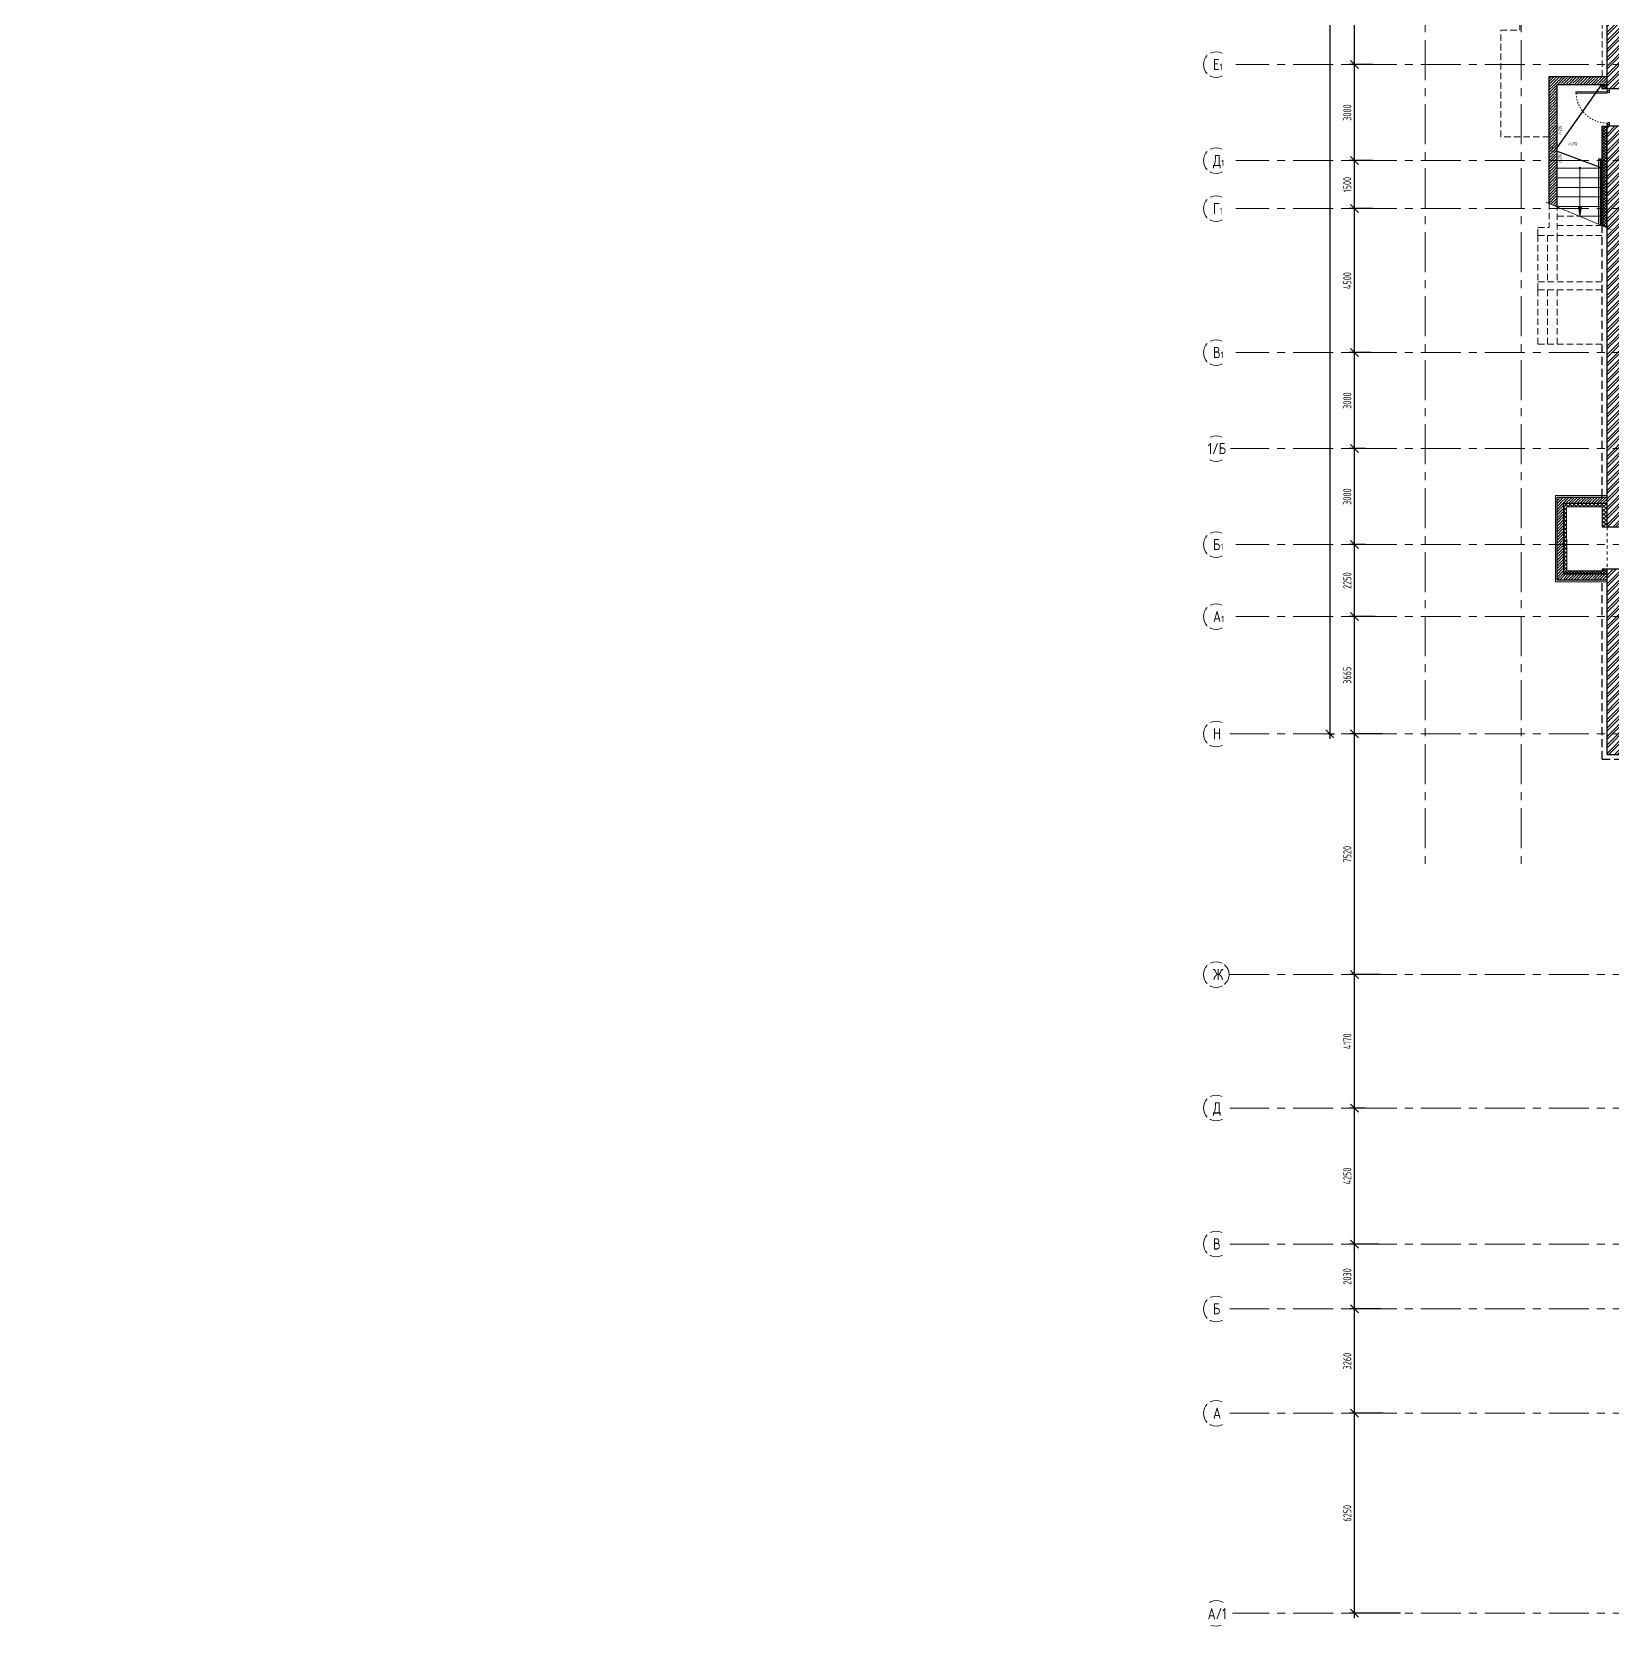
# Model space of a CAD drawing. Header units: millimetres. Extents: x -8689834 to 9419935, y -117443 to 166298.
# Drawn here: x -396719 to -347333, y 54806 to 104623 of the extents above; entities that cross this region are included whole.
import ezdxf

# ---------------------------------------------------------------- set-up
doc = ezdxf.new("R2010")
doc.units = ezdxf.units.MM
doc.header["$MEASUREMENT"] = 0
for name, pattern in [('ACAD_ISO03W100', [30, 12, -18]), ('ADSK_Штриховая_ш2 п1', [3, 2, -1]), ('CENTER', [2, 1.25, -0.25, 0.25, -0.25]), ('TRATTEGGIATA', [0.75, 0.5, -0.25]), ('Штрих', [6.35, 3.175, -3.175])]:
    doc.linetypes.add(name, pattern=pattern)
doc.layers.get('0').update_dxf_attribs({"color": 250, "lineweight": 9})
doc.layers.add('25. ЗАЛИВКА ЗОН', color=7, linetype='Continuous', lineweight=0, transparency=0.2)
for name, color, linetype, lineweight in [('АР_Двери', 175, 'Continuous', 18), ('АР_Лестницы', 250, 'Continuous', 15), ('АР_Лестницы ограждение', 94, 'Continuous', 25), ('АР_МосжилНии_Стены', 127, 'Continuous', 30), ('АР_Навесной фасад', 190, 'Continuous', 5), ('АР_Оси', 195, 'Continuous', 9), ('АР_Оси размеры', 164, 'Continuous', 9), ('АР_Сущ Несущая стена', 216, 'Continuous', 30), ('АР_тонкая линия', 250, 'Continuous', 0), ('АР_Утеплитель', 154, 'Continuous', 9), ('АР_Штриховка кирпич', 250, 'Continuous', 9), ('АР_Штриховка монолит', 250, 'Continuous', 9), ('Штриховка', 7, 'Continuous', 5)]:
    doc.layers.add(name, color=color, linetype=linetype, lineweight=lineweight)
doc.layers.add('АР_Кровля дорожки', color=245, linetype='Continuous')
doc.styles.add('Архитект', font='isocpeur.ttf', dxfattribs={"width": 0.8, "oblique": 8})
doc.styles.add('ГОСТ 2.304', font='isocpeur.ttf', dxfattribs={"width": 0.7})
doc.dimstyles.new('СПДС', dxfattribs={"dimscale": 100, "dimtxt": 2.5, "dimasz": 2.5, "dimexe": 1.5, "dimexo": 0, "dimgap": 1, "dimtad": 1, "dimdec": 0, "dimrnd": 1, "dimtxsty": 'ГОСТ 2.304', "dimblk": 'OBLIQUE', "dimcen": 2.5, "dimdle": 1.5, "dimadec": 0, "dimazin": 2, "dimtfac": 0.75, "dimtdec": 0, "dimtmove": 1, "dimatfit": 3, "dimfxl": 1, "dimtolj": 1, "dimarcsym": 1})
pattern_1 = [(225.037216, (0, 370), (61.912019, -61.831642), []), (315.037216, (0, 370), (61.831642, 61.912019), [])]

# ---------------------------------------------------------------- blocks, each defined once
blk = doc.blocks.new('_Oblique')
at = {"color": 0, "linetype": 'ByBlock', "lineweight": -2}
blk.add_line((-0.5, -0.5), (0.5, 0.5), dxfattribs=at)
blk = doc.blocks.new('*D4344')
at = {"layer": 'АР_Оси размеры', "color": 0, "lineweight": -2, "ltscale": 100, "transparency": 16777216}
for p, q in [((-354486, 61456), (-355535, 61456)), ((-355385, 55056), (-355385, 61606)), ((-353951, 55206), (-355535, 55206))]:
    blk.add_line(p, q, dxfattribs=at)
at = {"layer": 'АР_Оси размеры', "color": 0, "lineweight": -2, "ltscale": 100, "transparency": 16777216, "xscale": 250, "yscale": 250, "zscale": 250}
for p, rotation in [((-355385, 61456), 90), ((-355385, 55206), 270)]:
    blk.add_blockref('_Oblique', p, dxfattribs=dict(at, rotation=rotation))
at = {"layer": 'АР_Оси размеры', "color": 0, "ltscale": 100, "transparency": 16777216, "insert": (-355610, 58331), "char_height": 250, "attachment_point": 5, "rotation": 90, "style": 'ГОСТ 2.304'}
blk.add_mtext('\\A1;6250', dxfattribs=at)
blk = doc.blocks.new('*D4345')
at = {"layer": 'АР_Оси размеры', "color": 0, "lineweight": -2, "ltscale": 100, "transparency": 16777216}
for p, q in [((-355385, 61306), (-355385, 64866)), ((-354563, 64716), (-355535, 64716)), ((-354486, 61456), (-355535, 61456))]:
    blk.add_line(p, q, dxfattribs=at)
at = {"layer": 'АР_Оси размеры', "color": 0, "lineweight": -2, "ltscale": 100, "transparency": 16777216, "xscale": 250, "yscale": 250, "zscale": 250}
for p, rotation in [((-355385, 64716), 90), ((-355385, 61456), 270)]:
    blk.add_blockref('_Oblique', p, dxfattribs=dict(at, rotation=rotation))
at = {"layer": 'АР_Оси размеры', "color": 0, "ltscale": 100, "transparency": 16777216, "insert": (-355610, 63086), "char_height": 250, "attachment_point": 5, "rotation": 90, "style": 'ГОСТ 2.304'}
blk.add_mtext('\\A1;3260', dxfattribs=at)
blk = doc.blocks.new('*D4346')
at = {"layer": 'АР_Оси размеры', "color": 0, "lineweight": -2, "ltscale": 100, "transparency": 16777216}
for p, q in [((-355385, 64566), (-355385, 66896)), ((-354637, 66746), (-355535, 66746)), ((-354563, 64716), (-355535, 64716))]:
    blk.add_line(p, q, dxfattribs=at)
at = {"layer": 'АР_Оси размеры', "color": 0, "lineweight": -2, "ltscale": 100, "transparency": 16777216, "xscale": 250, "yscale": 250, "zscale": 250}
for p, rotation in [((-355385, 66746), 90), ((-355385, 64716), 270)]:
    blk.add_blockref('_Oblique', p, dxfattribs=dict(at, rotation=rotation))
at = {"layer": 'АР_Оси размеры', "color": 0, "ltscale": 100, "transparency": 16777216, "insert": (-355610, 65731), "char_height": 250, "attachment_point": 5, "rotation": 90, "style": 'ГОСТ 2.304'}
blk.add_mtext('\\A1;2030', dxfattribs=at)
blk = doc.blocks.new('*D4347')
at = {"layer": 'АР_Оси размеры', "color": 0, "lineweight": -2, "ltscale": 100, "transparency": 16777216}
for p, q in [((-355035, 70996), (-355535, 70996)), ((-355385, 66596), (-355385, 71146)), ((-354637, 66746), (-355535, 66746))]:
    blk.add_line(p, q, dxfattribs=at)
at = {"layer": 'АР_Оси размеры', "color": 0, "lineweight": -2, "ltscale": 100, "transparency": 16777216, "xscale": 250, "yscale": 250, "zscale": 250}
for p, rotation in [((-355385, 70996), 90), ((-355385, 66746), 270)]:
    blk.add_blockref('_Oblique', p, dxfattribs=dict(at, rotation=rotation))
at = {"layer": 'АР_Оси размеры', "color": 0, "ltscale": 100, "transparency": 16777216, "insert": (-355610, 68871), "char_height": 250, "attachment_point": 5, "rotation": 90, "style": 'ГОСТ 2.304'}
blk.add_mtext('\\A1;4250', dxfattribs=at)
blk = doc.blocks.new('*D4348')
at = {"layer": 'АР_Оси размеры', "color": 0, "lineweight": -2, "ltscale": 100, "transparency": 16777216}
for p, q in [((-355385, 70846), (-355385, 75316)), ((-354567, 75166), (-355535, 75166)), ((-355035, 70996), (-355535, 70996))]:
    blk.add_line(p, q, dxfattribs=at)
at = {"layer": 'АР_Оси размеры', "color": 0, "lineweight": -2, "ltscale": 100, "transparency": 16777216, "xscale": 250, "yscale": 250, "zscale": 250}
for p, rotation in [((-355385, 75166), 90), ((-355385, 70996), 270)]:
    blk.add_blockref('_Oblique', p, dxfattribs=dict(at, rotation=rotation))
at = {"layer": 'АР_Оси размеры', "color": 0, "ltscale": 100, "transparency": 16777216, "insert": (-355610, 73081), "char_height": 250, "attachment_point": 5, "rotation": 90, "style": 'ГОСТ 2.304'}
blk.add_mtext('\\A1;4170', dxfattribs=at)
blk = doc.blocks.new('*D4349')
at = {"layer": 'АР_Оси размеры', "color": 0, "lineweight": -2, "ltscale": 100, "transparency": 16777216}
for p, q in [((-355385, 75016), (-355385, 82836)), ((-354506, 82686), (-355535, 82686)), ((-354567, 75166), (-355535, 75166))]:
    blk.add_line(p, q, dxfattribs=at)
at = {"layer": 'АР_Оси размеры', "color": 0, "lineweight": -2, "ltscale": 100, "transparency": 16777216, "xscale": 250, "yscale": 250, "zscale": 250}
for p, rotation in [((-355385, 82686), 90), ((-355385, 75166), 270)]:
    blk.add_blockref('_Oblique', p, dxfattribs=dict(at, rotation=rotation))
at = {"layer": 'АР_Оси размеры', "color": 0, "ltscale": 100, "transparency": 16777216, "insert": (-355610, 78926), "char_height": 250, "attachment_point": 5, "rotation": 90, "style": 'ГОСТ 2.304'}
blk.add_mtext('\\A1;7520', dxfattribs=at)
blk = doc.blocks.new('*D4350')
at = {"layer": 'АР_Оси размеры', "color": 0, "lineweight": -2, "ltscale": 100, "transparency": 16777216}
for p, q in [((-354736, 86351), (-355535, 86351)), ((-355385, 82536), (-355385, 86501)), ((-354506, 82686), (-355535, 82686))]:
    blk.add_line(p, q, dxfattribs=at)
at = {"layer": 'АР_Оси размеры', "color": 0, "lineweight": -2, "ltscale": 100, "transparency": 16777216, "xscale": 250, "yscale": 250, "zscale": 250}
for p, rotation in [((-355385, 86351), 90), ((-355385, 82686), 270)]:
    blk.add_blockref('_Oblique', p, dxfattribs=dict(at, rotation=rotation))
at = {"layer": 'АР_Оси размеры', "color": 0, "ltscale": 100, "transparency": 16777216, "insert": (-355610, 84518), "char_height": 250, "attachment_point": 5, "rotation": 90, "style": 'ГОСТ 2.304'}
blk.add_mtext('\\A1;3665', dxfattribs=at)
blk = doc.blocks.new('*D4351')
at = {"layer": 'АР_Оси размеры', "color": 0, "lineweight": -2, "ltscale": 100, "transparency": 16777216}
for p, q in [((-355385, 86201), (-355385, 88751)), ((-355043, 88601), (-355535, 88601)), ((-354736, 86351), (-355535, 86351))]:
    blk.add_line(p, q, dxfattribs=at)
at = {"layer": 'АР_Оси размеры', "color": 0, "lineweight": -2, "ltscale": 100, "transparency": 16777216, "xscale": 250, "yscale": 250, "zscale": 250}
for p, rotation in [((-355385, 88601), 90), ((-355385, 86351), 270)]:
    blk.add_blockref('_Oblique', p, dxfattribs=dict(at, rotation=rotation))
at = {"layer": 'АР_Оси размеры', "color": 0, "ltscale": 100, "transparency": 16777216, "insert": (-355610, 87476), "char_height": 250, "attachment_point": 5, "rotation": 90, "style": 'ГОСТ 2.304'}
blk.add_mtext('\\A1;2250', dxfattribs=at)
blk = doc.blocks.new('*D4352')
at = {"layer": 'АР_Оси размеры', "color": 0, "lineweight": -2, "ltscale": 100, "transparency": 16777216}
for p, q in [((-355385, 88451), (-355385, 91751)), ((-355043, 91601), (-355535, 91601)), ((-355043, 88601), (-355535, 88601))]:
    blk.add_line(p, q, dxfattribs=at)
at = {"layer": 'АР_Оси размеры', "color": 0, "lineweight": -2, "ltscale": 100, "transparency": 16777216, "xscale": 250, "yscale": 250, "zscale": 250}
for p, rotation in [((-355385, 91601), 90), ((-355385, 88601), 270)]:
    blk.add_blockref('_Oblique', p, dxfattribs=dict(at, rotation=rotation))
at = {"layer": 'АР_Оси размеры', "color": 0, "ltscale": 100, "transparency": 16777216, "insert": (-355610, 90101), "char_height": 250, "attachment_point": 5, "rotation": 90, "style": 'ГОСТ 2.304'}
blk.add_mtext('\\A1;3000', dxfattribs=at)
blk = doc.blocks.new('*D4353')
at = {"layer": 'АР_Оси размеры', "color": 0, "lineweight": -2, "ltscale": 100, "transparency": 16777216}
for p, q in [((-355385, 91451), (-355385, 94751)), ((-354876, 94601), (-355535, 94601)), ((-355043, 91601), (-355535, 91601))]:
    blk.add_line(p, q, dxfattribs=at)
at = {"layer": 'АР_Оси размеры', "color": 0, "lineweight": -2, "ltscale": 100, "transparency": 16777216, "xscale": 250, "yscale": 250, "zscale": 250}
for p, rotation in [((-355385, 94601), 90), ((-355385, 91601), 270)]:
    blk.add_blockref('_Oblique', p, dxfattribs=dict(at, rotation=rotation))
at = {"layer": 'АР_Оси размеры', "color": 0, "ltscale": 100, "transparency": 16777216, "insert": (-355610, 93101), "char_height": 250, "attachment_point": 5, "rotation": 90, "style": 'ГОСТ 2.304'}
blk.add_mtext('\\A1;3000', dxfattribs=at)
blk = doc.blocks.new('*D4354')
at = {"layer": 'АР_Оси размеры', "color": 0, "lineweight": -2, "ltscale": 100, "transparency": 16777216}
for p, q in [((-355385, 94451), (-355385, 99251)), ((-354822, 99101), (-355535, 99101)), ((-354876, 94601), (-355535, 94601))]:
    blk.add_line(p, q, dxfattribs=at)
at = {"layer": 'АР_Оси размеры', "color": 0, "lineweight": -2, "ltscale": 100, "transparency": 16777216, "xscale": 250, "yscale": 250, "zscale": 250}
for p, rotation in [((-355385, 99101), 90), ((-355385, 94601), 270)]:
    blk.add_blockref('_Oblique', p, dxfattribs=dict(at, rotation=rotation))
at = {"layer": 'АР_Оси размеры', "color": 0, "ltscale": 100, "transparency": 16777216, "insert": (-355610, 96851), "char_height": 250, "attachment_point": 5, "rotation": 90, "style": 'ГОСТ 2.304'}
blk.add_mtext('\\A1;4500', dxfattribs=at)
blk = doc.blocks.new('*D4355')
at = {"layer": 'АР_Оси размеры', "color": 0, "lineweight": -2, "ltscale": 100, "transparency": 16777216}
for p, q in [((-355385, 98951), (-355385, 100751)), ((-354822, 100601), (-355535, 100601)), ((-354822, 99101), (-355535, 99101))]:
    blk.add_line(p, q, dxfattribs=at)
at = {"layer": 'АР_Оси размеры', "color": 0, "lineweight": -2, "ltscale": 100, "transparency": 16777216, "xscale": 250, "yscale": 250, "zscale": 250}
for p, rotation in [((-355385, 100601), 90), ((-355385, 99101), 270)]:
    blk.add_blockref('_Oblique', p, dxfattribs=dict(at, rotation=rotation))
at = {"layer": 'АР_Оси размеры', "color": 0, "ltscale": 100, "transparency": 16777216, "insert": (-355610, 99851), "char_height": 250, "attachment_point": 5, "rotation": 90, "style": 'ГОСТ 2.304'}
blk.add_mtext('\\A1;1500', dxfattribs=at)
blk = doc.blocks.new('*D4356')
at = {"layer": 'АР_Оси размеры', "color": 0, "lineweight": -2, "ltscale": 100, "transparency": 16777216}
for p, q in [((-355385, 100451), (-355385, 103751)), ((-354961, 103601), (-355535, 103601)), ((-354822, 100601), (-355535, 100601))]:
    blk.add_line(p, q, dxfattribs=at)
at = {"layer": 'АР_Оси размеры', "color": 0, "lineweight": -2, "ltscale": 100, "transparency": 16777216, "xscale": 250, "yscale": 250, "zscale": 250}
for p, rotation in [((-355385, 103601), 90), ((-355385, 100601), 270)]:
    blk.add_blockref('_Oblique', p, dxfattribs=dict(at, rotation=rotation))
at = {"layer": 'АР_Оси размеры', "color": 0, "ltscale": 100, "transparency": 16777216, "insert": (-355610, 102101), "char_height": 250, "attachment_point": 5, "rotation": 90, "style": 'ГОСТ 2.304'}
blk.add_mtext('\\A1;3000', dxfattribs=at)
blk = doc.blocks.new('*D4357')
at = {"layer": 'АР_Оси размеры', "color": 0, "lineweight": -2, "ltscale": 100, "transparency": 16777216}
for p, q in [((-355385, 103451), (-355385, 106751)), ((-354961, 106601), (-355535, 106601)), ((-354822, 103601), (-355535, 103601))]:
    blk.add_line(p, q, dxfattribs=at)
at = {"layer": 'АР_Оси размеры', "color": 0, "lineweight": -2, "ltscale": 100, "transparency": 16777216, "xscale": 250, "yscale": 250, "zscale": 250}
for p, rotation in [((-355385, 106601), 90), ((-355385, 103601), 270)]:
    blk.add_blockref('_Oblique', p, dxfattribs=dict(at, rotation=rotation))
at = {"layer": 'АР_Оси размеры', "color": 0, "ltscale": 100, "transparency": 16777216, "insert": (-355610, 105101), "char_height": 250, "attachment_point": 5, "rotation": 90, "style": 'ГОСТ 2.304'}
blk.add_mtext('\\A1;3000', dxfattribs=at)
blk = doc.blocks.new('*D4343')
at = {"layer": 'АР_Оси размеры', "color": 0, "lineweight": -2, "ltscale": 100, "transparency": 16777216}
for p, q in [((-356211, 130601), (-356005, 130601)), ((-356155, 130751), (-356155, 82536)), ((-356211, 82686), (-356005, 82686))]:
    blk.add_line(p, q, dxfattribs=at)
at = {"layer": 'АР_Оси размеры', "color": 0, "lineweight": -2, "ltscale": 100, "transparency": 16777216, "xscale": 250, "yscale": 250, "zscale": 250}
for p, rotation in [((-356155, 130601), 90), ((-356155, 82686), 270)]:
    blk.add_blockref('_Oblique', p, dxfattribs=dict(at, rotation=rotation))
at = {"layer": 'АР_Оси размеры', "color": 0, "ltscale": 100, "transparency": 16777216, "insert": (-356380, 106643), "char_height": 250, "attachment_point": 5, "rotation": 90, "style": 'ГОСТ 2.304'}
blk.add_mtext('\\A1;47915', dxfattribs=at)
blk = doc.blocks.new('*U228')
for points in [[(-55, -80), (-55, 0), (-115, 0), (-115, -40), (-100, -40), (-100, -80), (-55, -80)], [(0, 0), (0, -80), (-55, -80), (-55, 0), (0, 0)], [(-1170, 0), (-1170, -80), (-1115, -80), (-1115, 0), (-1170, 0)], [(-1115, -80), (-1115, 0), (-1055, 0), (-1055, -40), (-1070, -40), (-1070, -80), (-1115, -80)]]:
    blk.add_lwpolyline(points)
blk.add_lwpolyline([(-100, -80), (-100, -1050), (-140, -1050), (-140, -80)], close=True)
at = {"linetype": 'ACAD_ISO03W100', "ltscale": 3}
blk.add_arc((-100, -80), 970, 180, 270, dxfattribs=at)
blk = doc.blocks.new('*U233')
h = blk.add_hatch(color=256)
h.dxf.hatch_style = 1
edge = h.paths.add_edge_path()
edge.add_arc((0, 0), 27.6, 359.64, 719.64)
h = blk.add_hatch(color=256)
h.dxf.hatch_style = 1
h.paths.add_polyline_path([(1199, -44), (1199, 44), (1499, 0)])
blk.add_line((1499, 0), (0, 0))
blk.add_lwpolyline([(1199, 44), (1199, -44), (1499, 0), (1199, 44)])
blk.add_circle((0, 0), 27.6)
blk = doc.blocks.new('Подложка')
at = {"layer": 'АР_Утеплитель', "ltscale": 100}
h = blk.add_hatch(dxfattribs=at)
h.set_pattern_fill('ANSI37', scale=700, angle=180.03722)
h.set_pattern_definition(pattern_1)
h.paths.add_polyline_path([(-348754.1, 89785.4), (-347642.8, 89785.7), (-347642.7, 89886), (-348854.5, 89885.6)])
h = blk.add_hatch(dxfattribs=at)
h.set_pattern_fill('ANSI37', scale=700, angle=180.03722)
h.set_pattern_definition([(225.037216, (-262306.35, 402283.35), (61.91202, -61.831642), []), (315.037216, (-262306.35, 402283.35), (61.831642, 61.91202), [])])
h.paths.add_polyline_path([(-348852.3, 87785.4), (-348752.8, 87785.5), (-348754.3, 89785.6), (-348852.2, 89885.8)])
h = blk.add_hatch(dxfattribs=at)
h.set_pattern_fill('ANSI37', scale=700, angle=180.03722)
h.set_pattern_definition(pattern_1)
h.paths.add_polyline_path([(-347492.2, 89148.6), (-347642.7, 89148.6), (-347642.7, 89885.9), (-347492.2, 89885.9)])
at = {"layer": 'АР_Штриховка кирпич', "ltscale": 100}
h = blk.add_hatch(dxfattribs=at)
h.set_pattern_fill('ANSI32', scale=500)
h.paths.add_polyline_path([(-347492.2, 102840.4), (-346852.1, 102840.4), (-346852.1, 106850.7), (-347492.2, 106340.7)])
h.paths.add_polyline_path([(-347492.1, 89148.6), (-346852.1, 89148.6), (-346852.1, 101675.4), (-347492.2, 101675.4)])
h.paths.add_polyline_path([(-346852.1, 87848.6), (-347492.1, 87848.6), (-347492.1, 83698.5), (-346852.1, 83698.5)])
h = blk.add_hatch(dxfattribs=at)
h.set_pattern_fill('ANSI32', scale=500)
h.paths.add_polyline_path([(-346852.1, 83700.7), (-347492, 83700.7), (-347492, 82045.7), (-340491.8, 82045.7), (-340491.8, 82685.7), (-329971.8, 82685.7), (-329971.8, 83192.4), (-341131.8, 83192.4), (-341131.8, 82685.7), (-346852, 82685.7)])
at = {"layer": 'АР_Штриховка монолит', "ltscale": 100}
h = blk.add_hatch(dxfattribs=at)
h.set_pattern_fill('ANSI35', scale=500)
h.paths.add_polyline_path([(-349302.2, 99263.7), (-349052.2, 99158.7), (-349052.2, 102980.3), (-347492.2, 102980.3), (-347492.2, 103230.3), (-349302.2, 103230.3)])
h = blk.add_hatch(dxfattribs=at)
h.set_pattern_fill('ANSI35', scale=500)
h.paths.add_polyline_path([(-347492.1, 90085.7), (-349052.1, 90085.8), (-349052.4, 87485.8), (-347492.2, 87485.7), (-347492.2, 87685.7), (-348852.4, 87685.8), (-348852.2, 89885.8), (-347492.2, 89885.8)])
at = {"layer": 'Штриховка', "transparency": 33554636}
h = blk.add_hatch(dxfattribs=at)
h.set_pattern_fill('ANSI37', scale=500)
h.paths.add_polyline_path([(-347642.2, 102840.4), (-347492.2, 102840.4), (-347492.2, 102980.3), (-347642.2, 102980.3)])
h.paths.add_polyline_path([(-347642.2, 98566.4), (-347492.2, 98503.4), (-347492.2, 101675.4), (-347642.2, 101675.4)])
h = blk.add_hatch(dxfattribs=at)
h.set_pattern_fill('ANSI37', scale=500)
h.paths.add_polyline_path([(-348852.2, 87685.4), (-347642.7, 87685.8), (-347642.8, 87785.7), (-348853, 87785.3)])
h = blk.add_hatch(dxfattribs=at)
h.set_pattern_fill('ANSI37', scale=500)
h.paths.add_polyline_path([(-347492.2, 87685.7), (-347642.7, 87685.7), (-347642.7, 87848.6), (-347492.2, 87848.6)])
at = {"color": 7, "linetype": 'TRATTEGGIATA', "ltscale": 500}
for p, q in [((-347641.7, 90096.6), (-347641.7, 98565.7)), ((-347641.7, 81895.7), (-347642.2, 87489.2)), ((-347642.2, 81895.7), (-340642, 81894.9))]:
    blk.add_line(p, q, dxfattribs=at)
at = {"layer": '25. ЗАЛИВКА ЗОН', "color": 7, "lineweight": 13, "ltscale": 500}
for p, q in [((-347492.2, 89885.9), (-347642.7, 89885.9)), ((-347642.7, 89885.9), (-347642.7, 89885.8)), ((-347642.7, 89786), (-347642.7, 89148.6)), ((-347492.2, 89148.6), (-347492.2, 89885.9)), ((-347642.7, 89148.6), (-347492.2, 89148.6)), ((-347656.1, 87685.7), (-347656.1, 87685.7)), ((-347656.1, 87685.7), (-347492.2, 87685.7)), ((-347492.2, 87848.6), (-347642.7, 87848.6)), ((-347492.2, 87685.7), (-347492.2, 87848.6))]:
    blk.add_line(p, q, dxfattribs=at)
for points in [[(-347642.7, 89786), (-347642.7, 89148.6), (-347492.2, 89148.6), (-347492.2, 89885.9), (-347656.1, 89885.9), (-347656.1, 89885.8)], [(-347642.7, 89786), (-347642.7, 89148.6), (-347492.2, 89148.6), (-347492.2, 89885.9), (-347656.1, 89885.9), (-347656.1, 89885.8)], [(-347642.7, 89786), (-347642.7, 89148.6), (-347492.2, 89148.6), (-347492.2, 89885.9), (-347642.7, 89885.9), (-347642.7, 89885.8)], [(-347642.7, 87685.7), (-347642.7, 87685.7), (-347492.2, 87685.7), (-347492.2, 87848.6), (-347642.7, 87848.6), (-347642.7, 87786)]]:
    blk.add_lwpolyline(points, dxfattribs=at)
at = {"layer": 'АР_Лестницы', "color": 7, "ltscale": 100}
for p, q in [((-349051.1, 100364.6), (-347651.1, 100364.6)), ((-347651.1, 100064.6), (-349051.1, 100064.6)), ((-349051.1, 99765.7), (-347651.1, 99765.7)), ((-349400.4, 99304.9), (-347363.4, 98449.3)), ((-347651.1, 99465.7), (-349051.1, 99465.7)), ((-349051.1, 99165.7), (-347651.1, 99165.7)), ((-347651.1, 98865.7), (-348336.8, 98865.7))]:
    blk.add_line(p, q, dxfattribs=at)
at = {"layer": 'АР_Лестницы ограждение', "color": 7, "lineweight": 25}
blk.add_lwpolyline([(-347750, 98611.7), (-347750, 100652.5), (-347701.1, 100652.5), (-347701.1, 98591.2)], dxfattribs=at)
at = {"layer": 'АР_МосжилНии_Стены', "color": 7, "ltscale": 100}
for p, q in [((-347492.2, 102840.4), (-347492.2, 106340.7)), ((-349302.2, 99263.7), (-349302.2, 103230.3, 0.4)), ((-349302.2, 103230.3, 0.4), (-347492.2, 103230.3, 0.4)), ((-349052.2, 99158.7), (-349052.2, 102980.3, 0)), ((-349052.2, 102980.3, 0), (-347492.2, 102980.3, -0.3)), ((-346852.2, 102840.4), (-347492.2, 102840.4)), ((-347492.2, 89276.7), (-347492.2, 101675.4)), ((-346852.2, 101675.4), (-347492.2, 101675.4)), ((-347492.2, 89148.6), (-347492.2, 90135.7)), ((-347492.2, 83584.1), (-347492.2, 87848.6)), ((-347492.2, 82045.7), (-347492.2, 83765.7)), ((-347492.2, 82045.7), (-340492, 82045.7))]:
    blk.add_line(p, q, dxfattribs=at)
for points in [[(-346852.2, 89148.6), (-347492.2, 89148.6)], [(-347492.2, 87848.6), (-346852.2, 87848.6)]]:
    blk.add_lwpolyline(points, dxfattribs=at)
at = {"layer": 'АР_Навесной фасад', "color": 7, "ltscale": 100}
for p, q in [((-347652.2, 102840.4), (-347652.2, 102980.3)), ((-347652.2, 102840.4), (-347492.2, 102840.4)), ((-347642.2, 102840.4), (-347642.2, 102980.3, 0)), ((-347652.2, 98570.6), (-347652.2, 101675.4)), ((-347652.2, 101675.4), (-347492.2, 101675.4)), ((-347642.2, 98566.4, -0.3), (-347642.2, 101675.4))]:
    blk.add_line(p, q, dxfattribs=at)
blk.add_lwpolyline([(-347642.7, 87786), (-348752.6, 87785.5), (-348754.1, 89785.6), (-347642.7, 89786)], dxfattribs=at)
at = {"layer": 'АР_Оси', "color": 7, "linetype": 'CENTER', "ltscale": 1000}
for p, q in [((-353172.1, 134363.2), (-353172.1, 78630.8)), ((-350172.1, 134363.2), (-350172.1, 78630.8)), ((-359305.8, 103600.7), (-276127.4, 103600.7)), ((-359305.8, 100600.7), (-276127.4, 100600.7)), ((-359305.8, 99100.7), (-276127.4, 99100.7)), ((-359305.8, 94600.7), (-276127.4, 94600.7)), ((-359305.8, 91600.7), (-276127.4, 91600.7)), ((-359305.8, 88600.7), (-276127.4, 88600.7)), ((-359305.8, 86350.7), (-276127.4, 86350.7)), ((-359305.8, 82685.7), (-275708.6, 82685.7)), ((-359305.8, 75165.7), (-275708.6, 75165.7)), ((-359305.8, 70995.7), (-275708.6, 70995.7)), ((-359305.8, 66745.7), (-275708.6, 66745.7)), ((-359305.8, 64715.7), (-275708.6, 64715.7)), ((-359305.8, 61455.7), (-289924.6, 61455.7)), ((-359305.8, 55205.7), (-275708.6, 55205.7))]:
    blk.add_line(p, q, dxfattribs=at)
at = {"layer": 'АР_Оси', "color": 7, "ltscale": 0.5}
for centre in [(-359705.8, 103600.7), (-359705.8, 100600.7), (-359705.8, 99100.7), (-359705.8, 94600.7), (-359705.8, 91600.7), (-359705.8, 88600.7), (-359705.8, 86350.7), (-359705.8, 82685.7), (-359705.8, 75165.7), (-359705.8, 70995.7), (-359705.8, 66745.7), (-359705.8, 64715.7), (-359705.8, 61455.7), (-359705.8, 55205.7)]:
    blk.add_circle(centre, 400, dxfattribs=at)
at = {"layer": 'АР_Сущ Несущая стена', "color": 7, "linetype": 'Штрих', "lineweight": 9, "ltscale": 30}
blk.add_line((-347492.2, 89148.6), (-347492.2, 87848.6), dxfattribs=at)
at = {"layer": 'АР_Сущ Несущая стена', "color": 7, "ltscale": 100}
for points in [[(-347492.2, 87485.7), (-349052.4, 87485.8), (-349052.2, 90085.8), (-347492.2, 90085.7)], [(-348852.2, 89885.8), (-348852.3, 87685.8), (-347492.2, 87685.7)], [(-347492.2, 89885.8), (-348852.2, 89885.8)]]:
    blk.add_lwpolyline(points, dxfattribs=at)
at = {"layer": 'АР_тонкая линия', "color": 7, "linetype": 'ADSK_Штриховая_ш2 п1', "ltscale": 100}
for p, q in [((-347642.2, 103230.3, 0.4), (-347642.2, 106190.7, 0)), ((-349299.9, 99270.2), (-349299.9, 98520.4)), ((-349036.8, 98865.7), (-348336.8, 98865.7)), ((-349651.1, 98513.4), (-349301.1, 98513.4)), ((-349651.1, 98263.6), (-349651.1, 98513.4)), ((-349651.1, 98263.6), (-349051.1, 98263.6)), ((-349649.2, 98265.7), (-349649.2, 96815.6)), ((-349349.2, 98265.7), (-349349.2, 96815.6)), ((-349051.1, 98263.6), (-349051.1, 96813.5)), ((-349049.9, 98572.7), (-347649.9, 98572.7)), ((-349049.2, 98265.7), (-347651.1, 98265.7)), ((-349649.2, 96565.7), (-349649.2, 96815.6)), ((-349649.2, 96815.6), (-347641.7, 96815.6))]:
    blk.add_line(p, q, dxfattribs=at)
for points in [[(-350814, 101345.4), (-350814, 104676.2), (-350212.9, 104676.2), (-350212.9, 106175.6)], [(-349302.2, 101345.4), (-350814, 101345.4), (-350814, 101345.4)], [(-347651.1, 96565.7), (-349649.2, 96565.7), (-349649.2, 94863.9), (-347651.1, 94863.9)], [(-349348.6, 96565.7), (-349348.6, 94863.9)], [(-349052.3, 96565.7), (-349052.3, 94863.9)]]:
    blk.add_lwpolyline(points, dxfattribs=at)
at = {"layer": 'АР_Утеплитель', "color": 7, "ltscale": 0.25}
blk.add_lwpolyline([(-347492.2, 87435.7), (-349102.4, 87435.8), (-349102.2, 90135.8), (-347492.2, 90135.7)], dxfattribs=at)
at = {"layer": 'АР_Двери', "color": 7, "xscale": -1, "rotation": 270}
blk.add_blockref('*U228', (-347412.2, 102845.4), dxfattribs=at)
at = {"layer": 'АР_Лестницы', "color": 7, "ltscale": 100, "rotation": 270}
blk.add_blockref('*U233', (-348336.8, 100364.6), dxfattribs=at)
at = {"layer": 'АР_Оси размеры', "color": 7, "ltscale": 100}
for base, p1, p2, picture, middle in [((-356155.3, 82685.7), (-356211.1, 130600.7), (-356211.1, 82685.7), '*D4343', (-356380.3, 106643.2)), ((-355384.8, 106600.7), (-354821.8, 103600.7), (-354961.3, 106600.7), '*D4357', (-355609.8, 105100.7)), ((-355384.8, 103600.7), (-354821.8, 100600.7), (-354961.3, 103600.7), '*D4356', (-355609.8, 102100.7)), ((-355384.8, 100600.7), (-354821.8, 99100.7), (-354821.8, 100600.7), '*D4355', (-355609.8, 99850.7)), ((-355384.8, 99100.7), (-354875.8, 94600.7), (-354821.8, 99100.7), '*D4354', (-355609.8, 96850.7)), ((-355384.8, 94600.7), (-355042.8, 91600.7), (-354875.8, 94600.7), '*D4353', (-355609.8, 93100.7)), ((-355384.8, 91600.7), (-355042.8, 88600.7), (-355042.8, 91600.7), '*D4352', (-355609.8, 90100.7)), ((-355384.8, 88600.7), (-354735.9, 86350.7), (-355042.8, 88600.7), '*D4351', (-355609.8, 87475.7)), ((-355384.8, 86350.7), (-354506, 82685.7), (-354735.9, 86350.7), '*D4350', (-355609.8, 84518.2)), ((-355384.8, 82685.7), (-354566.9, 75165.7), (-354506, 82685.7), '*D4349', (-355609.8, 78925.7)), ((-355384.8, 75165.7), (-355034.9, 70995.7), (-354566.9, 75165.7), '*D4348', (-355609.8, 73080.7)), ((-355384.8, 70995.7), (-354636.9, 66745.7), (-355034.9, 70995.7), '*D4347', (-355609.8, 68870.7)), ((-355384.8, 66745.7), (-354563.3, 64715.7), (-354636.9, 66745.7), '*D4346', (-355609.8, 65730.7)), ((-355384.8, 64715.7), (-354486.1, 61455.7), (-354563.3, 64715.7), '*D4345', (-355609.8, 63085.7)), ((-355384.8, 61455.7), (-353951, 55205.7), (-354486.1, 61455.7), '*D4344', (-355609.8, 58330.7))]:
    dim = blk.add_linear_dim(base=base, p1=p1, p2=p2, angle=90, dimstyle='СПДС', dxfattribs=at)
    dim.commit()
    dim.dimension.update_dxf_attribs({"geometry": picture, "text_midpoint": middle})
at = {"color": 7, "ltscale": 150, "char_height": 103.56, "width": 0.69, "attachment_point": 8, "style": 'Архитект', "bg_fill": 3, "box_fill_scale": 1, "bg_fill_color": 1, "bg_fill_transparency": 0}
for insert, rotation in [((-348563.5, 101074.7, -0.3), 359.98394), ((-348912, 100663, -0.4), 89.98394)]:
    blk.add_mtext('i=2%', dxfattribs=dict(at, insert=insert, rotation=rotation))
at = {"layer": 'АР_Оси', "color": 7, "char_height": 350, "attachment_point": 1, "line_spacing_factor": 1.149209, "style": 'ГОСТ 2.304', "bg_fill": 2}
for s, insert, width in [('{\\W0.8;Е\\H0.57143x;1}', (-359805.6, 103778.5), 528.82), ('{\\W0.8;Д\\H0.57143x;1}', (-359805.6, 100778.5), 528.82), ('{\\W0.8;Г\\H0.57143x;1}', (-359805.6, 99278.5), 528.82), ('{\\W0.8;В\\H0.57143x;1}', (-359805.6, 94778.5), 528.82), ('{\\W0.8;1/Б}', (-359970.5, 91778.5), 528.82), ('{\\W0.8;Б\\H0.57143x;1}', (-359805.6, 88778.5), 528.82), ('{\\W0.8;А\\H0.57143x;1}', (-359805.6, 86528.5), 528.82), ('{\\W0.8;Ж}', (-359805.6, 75343.5), 178.206), ('{\\W0.8;А/1}', (-359974.5, 55368.5), 1.455191522836685e-11)]:
    blk.add_mtext(s, dxfattribs=dict(at, insert=insert, width=width))
for s, insert in [('{\\W0.8;Н}', (-359805.6, 82863.5)), ('{\\W0.8;Д}', (-359805.6, 71173.5)), ('{\\W0.8;В}', (-359805.6, 66923.5)), ('{\\W0.8;Б}', (-359805.6, 64893.5)), ('{\\W0.8;А}', (-359805.6, 61633.5))]:
    blk.add_mtext(s, dxfattribs=dict(at, insert=insert))
at = {"color": 7, "ltscale": 150, "elevation": 0}
for points in [[(-349052.6, 100997), (-347652.2, 102980.3)], [(-349052.6, 100897), (-347652.6, 100370.7)]]:
    blk.add_lwpolyline(points, dxfattribs=at)
at = {"layer": 'АР_тонкая линия', "color": 7, "linetype": 'ADSK_Штриховая_ш2 п1', "ltscale": 100}
blk.add_line((-349052.2, 101345, 0), (-349052.2, 98263.6, 0), dxfattribs=at)
at = {"layer": 'АР_тонкая линия', "color": 7, "linetype": 'ADSK_Штриховая_ш2 п1', "ltscale": 30, "elevation": 0}
blk.add_lwpolyline([(-349052.6, 100897), (-349052.6, 100997), (-349302.6, 100997), (-349302.6, 100897)], close=True, dxfattribs=at)
at = {"color": 7, "ltscale": 150, "insert": (-348912, 101549.5, -0.4), "char_height": 103.56, "width": 0.69, "attachment_point": 8, "rotation": 89.98394, "style": 'Архитект', "bg_fill": 3, "box_fill_scale": 1, "bg_fill_color": 1, "bg_fill_transparency": 0}
blk.add_mtext('i=2%', dxfattribs=at)

msp = doc.modelspace()

# ---------------------------------------------------------------- block references
at = {"layer": 'АР_Кровля дорожки', "color": 7}
msp.add_blockref('Подложка', (0, 0), dxfattribs=at)

doc.saveas('drawing.dxf')
